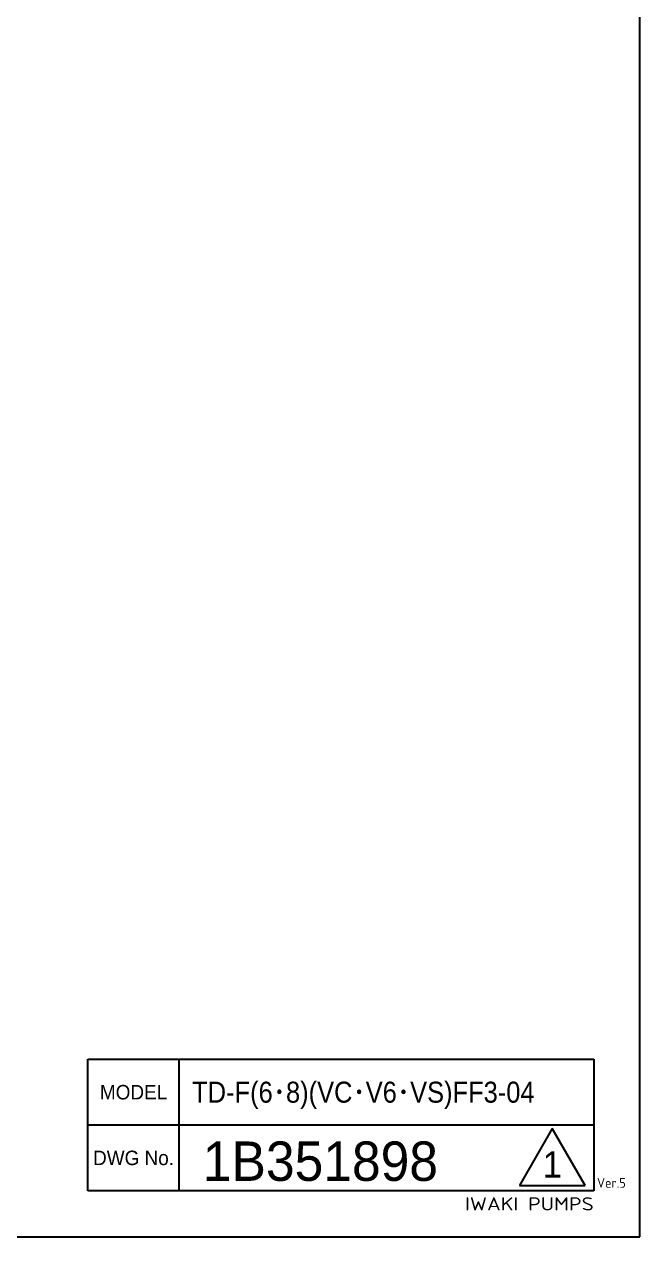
# Model space of a CAD drawing. Header units: millimetres. Extents: x 0 to 2100, y 0 to 1485.
# Drawn here: x 1632 to 2100, y 0 to 923 of the extents above; entities that cross this region are included whole.
import ezdxf
from ezdxf.enums import TextEntityAlignment as Align

# ---------------------------------------------------------------- set-up
doc = ezdxf.new("R2010")
doc.units = ezdxf.units.MM
doc.linetypes.add('AM_ISO09W050', pattern=[22.5, 12, -1.5, 3, -1.5, 3, -1.5])
for name, color, linetype, lineweight in [('AM_0', 7, 'Continuous', 35), ('ZUWAKU-AM_0', 7, 'Continuous', 35), ('ZUWAKU-AM_2', 1, 'Continuous', 15), ('ZUWAKU-AM_6', 110, 'Continuous', 15)]:
    doc.layers.add(name, color=color, linetype=linetype, lineweight=lineweight)
doc.layers.add('ZUWAKU-AM_11', color=1, linetype='AM_ISO09W050', lineweight=15, plot=False)
doc.styles.get("Standard").update_dxf_attribs({"font": 'MS PMincho.ttf'})
doc.styles.add('USER1', font='isocp.shx', dxfattribs={"height": 3, "bigfont": 'extfont2.shx'})

# ---------------------------------------------------------------- blocks, each defined once
blk = doc.blocks.new('0DXFF_A3')
at = {"layer": 'ZUWAKU-AM_0', "color": 255, "linetype": 'Continuous'}
for p, q in [((420, 0), (420, 297)), ((406.69, 16.46), (401.69, 7.8)), ((411.69, 7.8), (406.69, 16.46)), ((401.69, 7.8), (411.69, 7.8)), ((0, 0), (420, 0))]:
    blk.add_line(p, q, dxfattribs=at)
at = {"layer": 'ZUWAKU-AM_0', "linetype": 'Continuous'}
for p, q in [((336, 7), (336, 27)), ((336, 27), (413, 27)), ((413, 27), (413, 7)), ((413, 7), (336, 7))]:
    blk.add_line(p, q, dxfattribs=at)
at = {"layer": 'ZUWAKU-AM_0', "color": 155, "linetype": 'Continuous'}
blk.add_line((349.9, 7), (349.9, 27), dxfattribs=at)
at = {"layer": 'ZUWAKU-AM_0', "color": 205, "linetype": 'Continuous'}
blk.add_line((413, 17), (336, 17), dxfattribs=at)
at = {"layer": 'ZUWAKU-AM_0', "color": 40}
blk.add_attdef('DWG{7}', (353.5, 8.5), '', height=6, dxfattribs=at)
blk.add_attdef('REV', text='', height=4, dxfattribs=at).set_placement((406.69, 7.8), align=Align.BOTTOM_CENTER)
at = {"layer": 'ZUWAKU-AM_11', "style": 'USER1'}
blk.add_text('Ver.5', height=1.5, dxfattribs=at).set_placement((413.5, 7), align=Align.BOTTOM_LEFT)
at = {"layer": 'ZUWAKU-AM_2', "style": 'USER1', "width": 1.3}
blk.add_text('IWAKI PUMPS', height=2, dxfattribs=at).set_placement((413, 6), align=Align.TOP_RIGHT)
at = {"layer": 'ZUWAKU-AM_6', "color": 140}
for s, p in [('MODEL', (342.95, 22)), ('DWG No.', (342.95, 12))]:
    blk.add_text(s, height=2.2, dxfattribs=at).set_placement(p, align=Align.MIDDLE)
at = {"layer": 'ZUWAKU-AM_6', "flags": 1}
blk.add_attdef('FOR', (336, 28), '', height=2.5, dxfattribs=at)
at = {"layer": 'ZUWAKU-AM_6', "color": 100}
blk.add_attdef('MOD{17}', text='', height=3.2, dxfattribs=at).set_placement((351.87, 22), align=Align.MIDDLE_LEFT)

msp = doc.modelspace()

# ---------------------------------------------------------------- block references
at = {"layer": 'AM_0'}
ref = msp.add_blockref('0DXFF_A3', (0, 0), dxfattribs=dict(at, xscale=5, yscale=5, zscale=5))
ref.add_attrib('REV', '1', dxfattribs={"layer": 'ZUWAKU-AM_0', "color": 40, "height": 20}).set_placement((2033.44, 39), align=Align.BOTTOM_CENTER)
ref.add_attrib('MOD{17}', 'TD-F(6･8)(VC･V6･VS)FF3-04', dxfattribs={"layer": 'ZUWAKU-AM_6', "color": 100, "height": 16, "width": 0.925382}).set_placement((1759.35, 110), align=Align.MIDDLE_LEFT)
ref.add_attrib('DWG{7}', '1B351898', (1767.5, 42.5), dxfattribs={"layer": 'ZUWAKU-AM_0', "color": 40, "height": 30})

doc.saveas('drawing.dxf')
